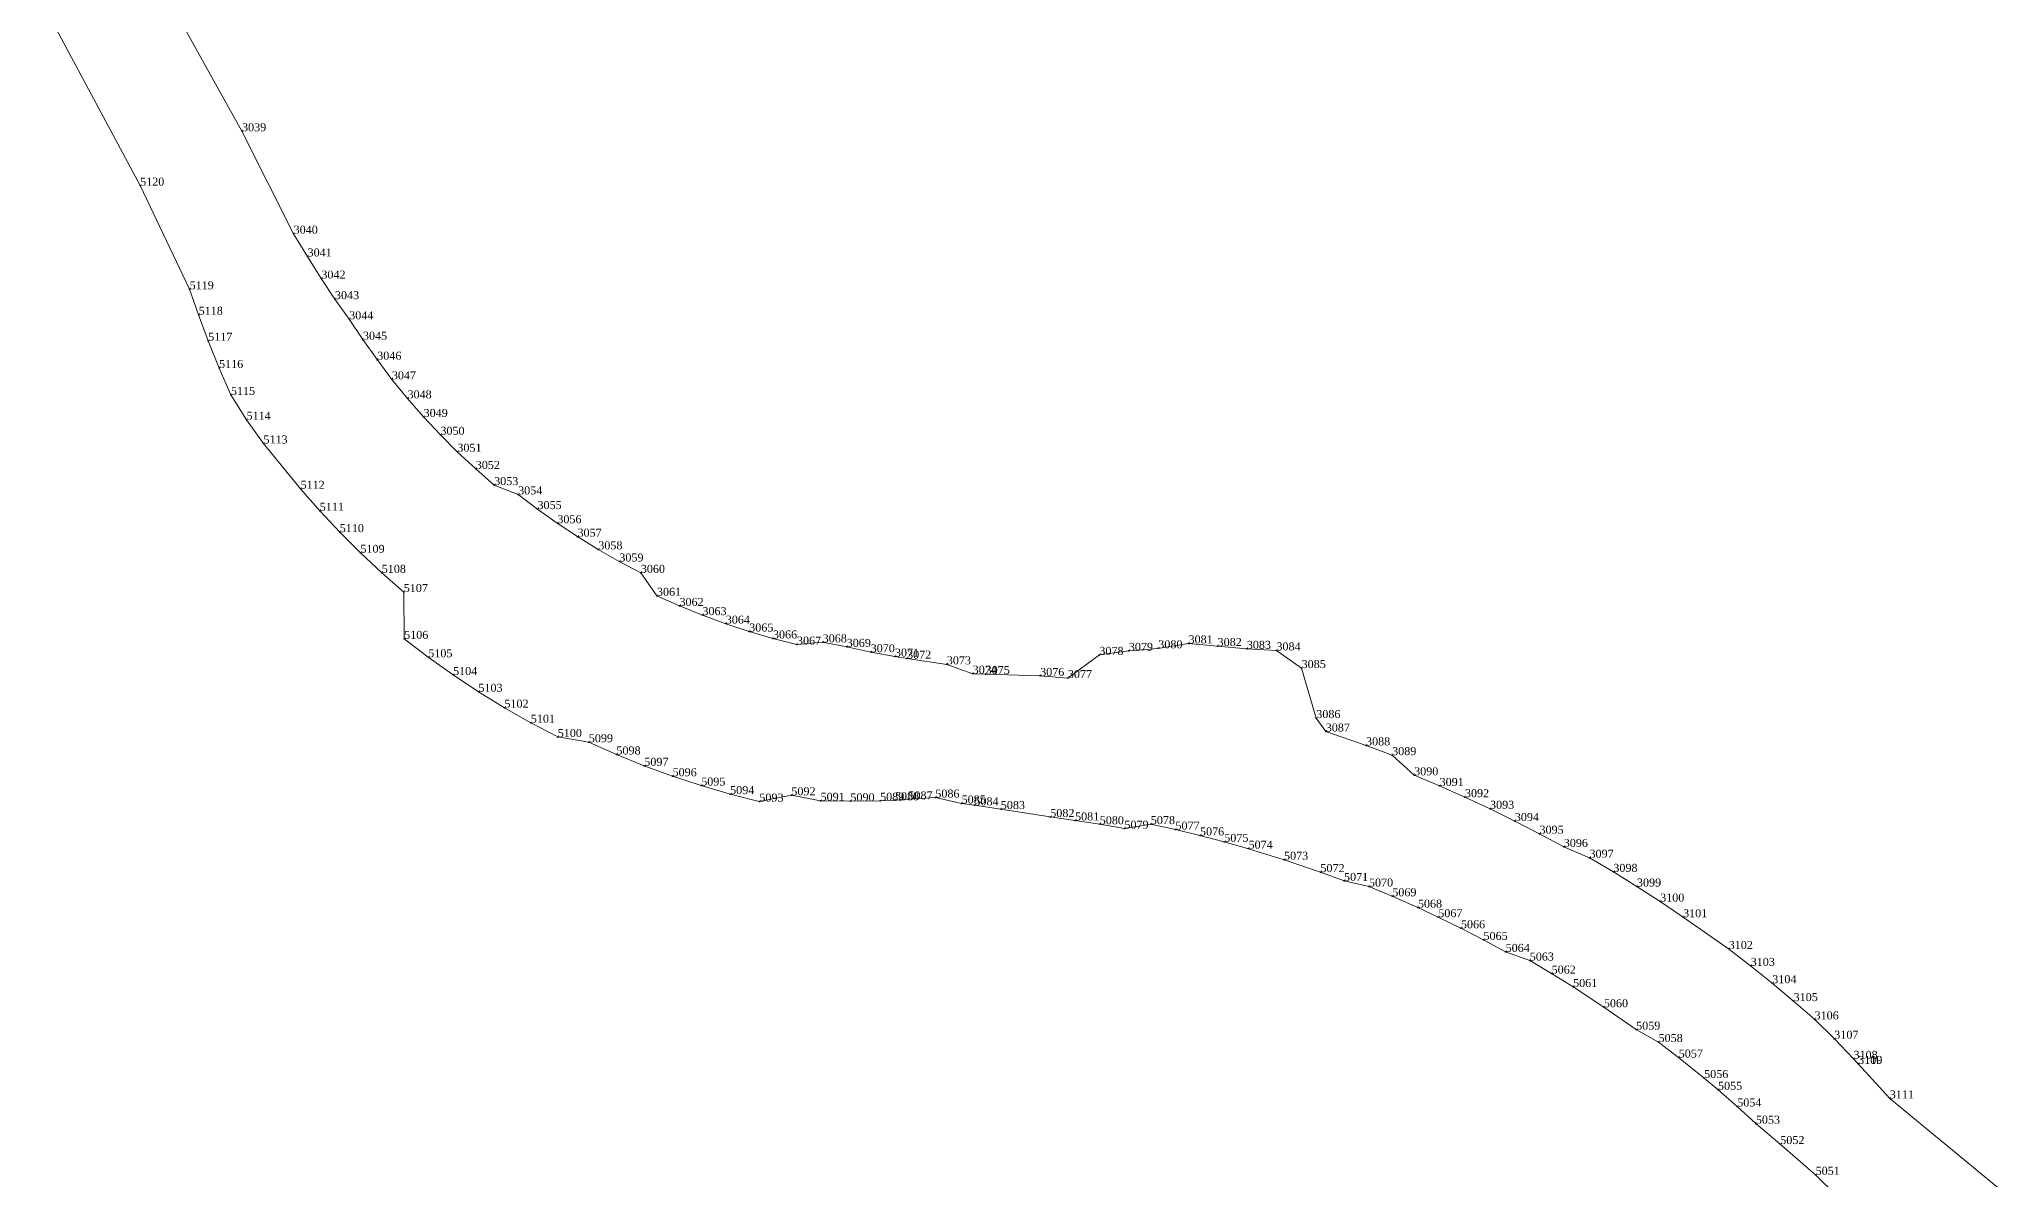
# Model space of a CAD drawing. Header units: metres. Extents: x 543554 to 549226, y 1840763 to 1844579.
# Drawn here: x 547053 to 547200.3, y 1842010.5 to 1842096 of the extents above; entities that cross this region are included whole.
import ezdxf

# ---------------------------------------------------------------- set-up
doc = ezdxf.new("R2010")
doc.units = ezdxf.units.M
doc.header["$MEASUREMENT"] = 0
for name, color, linetype, lineweight in [('Level 12', 7, 'Continuous', 0), ('Level 30', 7, 'Continuous', 0), ('Level 7', 7, 'Continuous', 0)]:
    doc.layers.add(name, color=color, linetype=linetype, lineweight=lineweight)
doc.styles.add('Style-Vntime', font='Vntime.shx')

# ---------------------------------------------------------------- blocks, each defined once
blk = doc.blocks.new('DDCT')
at = {"layer": 'Level 7', "color": 3, "linetype": 'Continuous', "lineweight": 30}
blk.add_point((0, 0), dxfattribs=at)
blk = doc.blocks.new('SHMIA_3038')
at = {"layer": 'Level 12', "color": 2, "linetype": 'Continuous', "lineweight": 0, "style": 'Style-Vntime'}
blk.add_text('3039', height=0.6, dxfattribs=at).set_placement((0, 0))
blk = doc.blocks.new('SHMIA_3039')
at = {"layer": 'Level 12', "color": 2, "linetype": 'Continuous', "lineweight": 0, "style": 'Style-Vntime'}
blk.add_text('3040', height=0.6, dxfattribs=at).set_placement((0, 0))
blk = doc.blocks.new('SHMIA_3040')
at = {"layer": 'Level 12', "color": 2, "linetype": 'Continuous', "lineweight": 0, "style": 'Style-Vntime'}
blk.add_text('3041', height=0.6, dxfattribs=at).set_placement((0, 0))
blk = doc.blocks.new('SHMIA_3041')
at = {"layer": 'Level 12', "color": 2, "linetype": 'Continuous', "lineweight": 0, "style": 'Style-Vntime'}
blk.add_text('3042', height=0.6, dxfattribs=at).set_placement((0, 0))
blk = doc.blocks.new('SHMIA_3042')
at = {"layer": 'Level 12', "color": 2, "linetype": 'Continuous', "lineweight": 0, "style": 'Style-Vntime'}
blk.add_text('3043', height=0.6, dxfattribs=at).set_placement((0, 0))
blk = doc.blocks.new('SHMIA_3043')
at = {"layer": 'Level 12', "color": 2, "linetype": 'Continuous', "lineweight": 0, "style": 'Style-Vntime'}
blk.add_text('3044', height=0.6, dxfattribs=at).set_placement((0, 0))
blk = doc.blocks.new('SHMIA_3044')
at = {"layer": 'Level 12', "color": 2, "linetype": 'Continuous', "lineweight": 0, "style": 'Style-Vntime'}
blk.add_text('3045', height=0.6, dxfattribs=at).set_placement((0, 0))
blk = doc.blocks.new('SHMIA_3045')
at = {"layer": 'Level 12', "color": 2, "linetype": 'Continuous', "lineweight": 0, "style": 'Style-Vntime'}
blk.add_text('3046', height=0.6, dxfattribs=at).set_placement((0, 0))
blk = doc.blocks.new('SHMIA_3046')
at = {"layer": 'Level 12', "color": 2, "linetype": 'Continuous', "lineweight": 0, "style": 'Style-Vntime'}
blk.add_text('3047', height=0.6, dxfattribs=at).set_placement((0, 0))
blk = doc.blocks.new('SHMIA_3047')
at = {"layer": 'Level 12', "color": 2, "linetype": 'Continuous', "lineweight": 0, "style": 'Style-Vntime'}
blk.add_text('3048', height=0.6, dxfattribs=at).set_placement((0, 0))
blk = doc.blocks.new('SHMIA_3048')
at = {"layer": 'Level 12', "color": 2, "linetype": 'Continuous', "lineweight": 0, "style": 'Style-Vntime'}
blk.add_text('3049', height=0.6, dxfattribs=at).set_placement((0, 0))
blk = doc.blocks.new('SHMIA_3049')
at = {"layer": 'Level 12', "color": 2, "linetype": 'Continuous', "lineweight": 0, "style": 'Style-Vntime'}
blk.add_text('3050', height=0.6, dxfattribs=at).set_placement((0, 0))
blk = doc.blocks.new('SHMIA_3050')
at = {"layer": 'Level 12', "color": 2, "linetype": 'Continuous', "lineweight": 0, "style": 'Style-Vntime'}
blk.add_text('3051', height=0.6, dxfattribs=at).set_placement((0, 0))
blk = doc.blocks.new('SHMIA_3051')
at = {"layer": 'Level 12', "color": 2, "linetype": 'Continuous', "lineweight": 0, "style": 'Style-Vntime'}
blk.add_text('3052', height=0.6, dxfattribs=at).set_placement((0, 0))
blk = doc.blocks.new('SHMIA_3052')
at = {"layer": 'Level 12', "color": 2, "linetype": 'Continuous', "lineweight": 0, "style": 'Style-Vntime'}
blk.add_text('3053', height=0.6, dxfattribs=at).set_placement((0, 0))
blk = doc.blocks.new('SHMIA_3053')
at = {"layer": 'Level 12', "color": 2, "linetype": 'Continuous', "lineweight": 0, "style": 'Style-Vntime'}
blk.add_text('3054', height=0.6, dxfattribs=at).set_placement((0, 0))
blk = doc.blocks.new('SHMIA_3054')
at = {"layer": 'Level 12', "color": 2, "linetype": 'Continuous', "lineweight": 0, "style": 'Style-Vntime'}
blk.add_text('3055', height=0.6, dxfattribs=at).set_placement((0, 0))
blk = doc.blocks.new('SHMIA_3055')
at = {"layer": 'Level 12', "color": 2, "linetype": 'Continuous', "lineweight": 0, "style": 'Style-Vntime'}
blk.add_text('3056', height=0.6, dxfattribs=at).set_placement((0, 0))
blk = doc.blocks.new('SHMIA_3056')
at = {"layer": 'Level 12', "color": 2, "linetype": 'Continuous', "lineweight": 0, "style": 'Style-Vntime'}
blk.add_text('3057', height=0.6, dxfattribs=at).set_placement((0, 0))
blk = doc.blocks.new('SHMIA_3057')
at = {"layer": 'Level 12', "color": 2, "linetype": 'Continuous', "lineweight": 0, "style": 'Style-Vntime'}
blk.add_text('3058', height=0.6, dxfattribs=at).set_placement((0, 0))
blk = doc.blocks.new('SHMIA_3058')
at = {"layer": 'Level 12', "color": 2, "linetype": 'Continuous', "lineweight": 0, "style": 'Style-Vntime'}
blk.add_text('3059', height=0.6, dxfattribs=at).set_placement((0, 0))
blk = doc.blocks.new('SHMIA_3059')
at = {"layer": 'Level 12', "color": 2, "linetype": 'Continuous', "lineweight": 0, "style": 'Style-Vntime'}
blk.add_text('3060', height=0.6, dxfattribs=at).set_placement((0, 0))
blk = doc.blocks.new('SHMIA_3060')
at = {"layer": 'Level 12', "color": 2, "linetype": 'Continuous', "lineweight": 0, "style": 'Style-Vntime'}
blk.add_text('3061', height=0.6, dxfattribs=at).set_placement((0, 0))
blk = doc.blocks.new('SHMIA_3061')
at = {"layer": 'Level 12', "color": 2, "linetype": 'Continuous', "lineweight": 0, "style": 'Style-Vntime'}
blk.add_text('3062', height=0.6, dxfattribs=at).set_placement((0, 0))
blk = doc.blocks.new('SHMIA_3062')
at = {"layer": 'Level 12', "color": 2, "linetype": 'Continuous', "lineweight": 0, "style": 'Style-Vntime'}
blk.add_text('3063', height=0.6, dxfattribs=at).set_placement((0, 0))
blk = doc.blocks.new('SHMIA_3063')
at = {"layer": 'Level 12', "color": 2, "linetype": 'Continuous', "lineweight": 0, "style": 'Style-Vntime'}
blk.add_text('3064', height=0.6, dxfattribs=at).set_placement((0, 0))
blk = doc.blocks.new('SHMIA_3064')
at = {"layer": 'Level 12', "color": 2, "linetype": 'Continuous', "lineweight": 0, "style": 'Style-Vntime'}
blk.add_text('3065', height=0.6, dxfattribs=at).set_placement((0, 0))
blk = doc.blocks.new('SHMIA_3065')
at = {"layer": 'Level 12', "color": 2, "linetype": 'Continuous', "lineweight": 0, "style": 'Style-Vntime'}
blk.add_text('3066', height=0.6, dxfattribs=at).set_placement((0, 0))
blk = doc.blocks.new('SHMIA_3066')
at = {"layer": 'Level 12', "color": 2, "linetype": 'Continuous', "lineweight": 0, "style": 'Style-Vntime'}
blk.add_text('3067', height=0.6, dxfattribs=at).set_placement((0, 0))
blk = doc.blocks.new('SHMIA_3067')
at = {"layer": 'Level 12', "color": 2, "linetype": 'Continuous', "lineweight": 0, "style": 'Style-Vntime'}
blk.add_text('3068', height=0.6, dxfattribs=at).set_placement((0, 0))
blk = doc.blocks.new('SHMIA_3068')
at = {"layer": 'Level 12', "color": 2, "linetype": 'Continuous', "lineweight": 0, "style": 'Style-Vntime'}
blk.add_text('3069', height=0.6, dxfattribs=at).set_placement((0, 0))
blk = doc.blocks.new('SHMIA_3069')
at = {"layer": 'Level 12', "color": 2, "linetype": 'Continuous', "lineweight": 0, "style": 'Style-Vntime'}
blk.add_text('3070', height=0.6, dxfattribs=at).set_placement((0, 0))
blk = doc.blocks.new('SHMIA_3070')
at = {"layer": 'Level 12', "color": 2, "linetype": 'Continuous', "lineweight": 0, "style": 'Style-Vntime'}
blk.add_text('3071', height=0.6, dxfattribs=at).set_placement((0, 0))
blk = doc.blocks.new('SHMIA_3071')
at = {"layer": 'Level 12', "color": 2, "linetype": 'Continuous', "lineweight": 0, "style": 'Style-Vntime'}
blk.add_text('3072', height=0.6, dxfattribs=at).set_placement((0, 0))
blk = doc.blocks.new('SHMIA_3072')
at = {"layer": 'Level 12', "color": 2, "linetype": 'Continuous', "lineweight": 0, "style": 'Style-Vntime'}
blk.add_text('3073', height=0.6, dxfattribs=at).set_placement((0, 0))
blk = doc.blocks.new('SHMIA_3073')
at = {"layer": 'Level 12', "color": 2, "linetype": 'Continuous', "lineweight": 0, "style": 'Style-Vntime'}
blk.add_text('3074', height=0.6, dxfattribs=at).set_placement((0, 0))
blk = doc.blocks.new('SHMIA_3074')
at = {"layer": 'Level 12', "color": 2, "linetype": 'Continuous', "lineweight": 0, "style": 'Style-Vntime'}
blk.add_text('3075', height=0.6, dxfattribs=at).set_placement((0, 0))
blk = doc.blocks.new('SHMIA_3075')
at = {"layer": 'Level 12', "color": 2, "linetype": 'Continuous', "lineweight": 0, "style": 'Style-Vntime'}
blk.add_text('3076', height=0.6, dxfattribs=at).set_placement((0, 0))
blk = doc.blocks.new('SHMIA_3076')
at = {"layer": 'Level 12', "color": 2, "linetype": 'Continuous', "lineweight": 0, "style": 'Style-Vntime'}
blk.add_text('3077', height=0.6, dxfattribs=at).set_placement((0, 0))
blk = doc.blocks.new('SHMIA_3077')
at = {"layer": 'Level 12', "color": 2, "linetype": 'Continuous', "lineweight": 0, "style": 'Style-Vntime'}
blk.add_text('3078', height=0.6, dxfattribs=at).set_placement((0, 0))
blk = doc.blocks.new('SHMIA_3078')
at = {"layer": 'Level 12', "color": 2, "linetype": 'Continuous', "lineweight": 0, "style": 'Style-Vntime'}
blk.add_text('3079', height=0.6, dxfattribs=at).set_placement((0, 0))
blk = doc.blocks.new('SHMIA_3079')
at = {"layer": 'Level 12', "color": 2, "linetype": 'Continuous', "lineweight": 0, "style": 'Style-Vntime'}
blk.add_text('3080', height=0.6, dxfattribs=at).set_placement((0, 0))
blk = doc.blocks.new('SHMIA_3080')
at = {"layer": 'Level 12', "color": 2, "linetype": 'Continuous', "lineweight": 0, "style": 'Style-Vntime'}
blk.add_text('3081', height=0.6, dxfattribs=at).set_placement((0, 0))
blk = doc.blocks.new('SHMIA_3081')
at = {"layer": 'Level 12', "color": 2, "linetype": 'Continuous', "lineweight": 0, "style": 'Style-Vntime'}
blk.add_text('3082', height=0.6, dxfattribs=at).set_placement((0, 0))
blk = doc.blocks.new('SHMIA_3082')
at = {"layer": 'Level 12', "color": 2, "linetype": 'Continuous', "lineweight": 0, "style": 'Style-Vntime'}
blk.add_text('3083', height=0.6, dxfattribs=at).set_placement((0, 0))
blk = doc.blocks.new('SHMIA_3083')
at = {"layer": 'Level 12', "color": 2, "linetype": 'Continuous', "lineweight": 0, "style": 'Style-Vntime'}
blk.add_text('3084', height=0.6, dxfattribs=at).set_placement((0, 0))
blk = doc.blocks.new('SHMIA_3084')
at = {"layer": 'Level 12', "color": 2, "linetype": 'Continuous', "lineweight": 0, "style": 'Style-Vntime'}
blk.add_text('3085', height=0.6, dxfattribs=at).set_placement((0, 0))
blk = doc.blocks.new('SHMIA_3085')
at = {"layer": 'Level 12', "color": 2, "linetype": 'Continuous', "lineweight": 0, "style": 'Style-Vntime'}
blk.add_text('3086', height=0.6, dxfattribs=at).set_placement((0, 0))
blk = doc.blocks.new('SHMIA_3086')
at = {"layer": 'Level 12', "color": 2, "linetype": 'Continuous', "lineweight": 0, "style": 'Style-Vntime'}
blk.add_text('3087', height=0.6, dxfattribs=at).set_placement((0, 0))
blk = doc.blocks.new('SHMIA_3087')
at = {"layer": 'Level 12', "color": 2, "linetype": 'Continuous', "lineweight": 0, "style": 'Style-Vntime'}
blk.add_text('3088', height=0.6, dxfattribs=at).set_placement((0, 0))
blk = doc.blocks.new('SHMIA_3088')
at = {"layer": 'Level 12', "color": 2, "linetype": 'Continuous', "lineweight": 0, "style": 'Style-Vntime'}
blk.add_text('3089', height=0.6, dxfattribs=at).set_placement((0, 0))
blk = doc.blocks.new('SHMIA_3089')
at = {"layer": 'Level 12', "color": 2, "linetype": 'Continuous', "lineweight": 0, "style": 'Style-Vntime'}
blk.add_text('3090', height=0.6, dxfattribs=at).set_placement((0, 0))
blk = doc.blocks.new('SHMIA_3090')
at = {"layer": 'Level 12', "color": 2, "linetype": 'Continuous', "lineweight": 0, "style": 'Style-Vntime'}
blk.add_text('3091', height=0.6, dxfattribs=at).set_placement((0, 0))
blk = doc.blocks.new('SHMIA_3091')
at = {"layer": 'Level 12', "color": 2, "linetype": 'Continuous', "lineweight": 0, "style": 'Style-Vntime'}
blk.add_text('3092', height=0.6, dxfattribs=at).set_placement((0, 0))
blk = doc.blocks.new('SHMIA_3092')
at = {"layer": 'Level 12', "color": 2, "linetype": 'Continuous', "lineweight": 0, "style": 'Style-Vntime'}
blk.add_text('3093', height=0.6, dxfattribs=at).set_placement((0, 0))
blk = doc.blocks.new('SHMIA_3093')
at = {"layer": 'Level 12', "color": 2, "linetype": 'Continuous', "lineweight": 0, "style": 'Style-Vntime'}
blk.add_text('3094', height=0.6, dxfattribs=at).set_placement((0, 0))
blk = doc.blocks.new('SHMIA_3094')
at = {"layer": 'Level 12', "color": 2, "linetype": 'Continuous', "lineweight": 0, "style": 'Style-Vntime'}
blk.add_text('3095', height=0.6, dxfattribs=at).set_placement((0, 0))
blk = doc.blocks.new('SHMIA_3095')
at = {"layer": 'Level 12', "color": 2, "linetype": 'Continuous', "lineweight": 0, "style": 'Style-Vntime'}
blk.add_text('3096', height=0.6, dxfattribs=at).set_placement((0, 0))
blk = doc.blocks.new('SHMIA_3096')
at = {"layer": 'Level 12', "color": 2, "linetype": 'Continuous', "lineweight": 0, "style": 'Style-Vntime'}
blk.add_text('3097', height=0.6, dxfattribs=at).set_placement((0, 0))
blk = doc.blocks.new('SHMIA_3097')
at = {"layer": 'Level 12', "color": 2, "linetype": 'Continuous', "lineweight": 0, "style": 'Style-Vntime'}
blk.add_text('3098', height=0.6, dxfattribs=at).set_placement((0, 0))
blk = doc.blocks.new('SHMIA_3098')
at = {"layer": 'Level 12', "color": 2, "linetype": 'Continuous', "lineweight": 0, "style": 'Style-Vntime'}
blk.add_text('3099', height=0.6, dxfattribs=at).set_placement((0, 0))
blk = doc.blocks.new('SHMIA_3099')
at = {"layer": 'Level 12', "color": 2, "linetype": 'Continuous', "lineweight": 0, "style": 'Style-Vntime'}
blk.add_text('3100', height=0.6, dxfattribs=at).set_placement((0, 0))
blk = doc.blocks.new('SHMIA_3100')
at = {"layer": 'Level 12', "color": 2, "linetype": 'Continuous', "lineweight": 0, "style": 'Style-Vntime'}
blk.add_text('3101', height=0.6, dxfattribs=at).set_placement((0, 0))
blk = doc.blocks.new('SHMIA_3101')
at = {"layer": 'Level 12', "color": 2, "linetype": 'Continuous', "lineweight": 0, "style": 'Style-Vntime'}
blk.add_text('3102', height=0.6, dxfattribs=at).set_placement((0, 0))
blk = doc.blocks.new('SHMIA_3102')
at = {"layer": 'Level 12', "color": 2, "linetype": 'Continuous', "lineweight": 0, "style": 'Style-Vntime'}
blk.add_text('3103', height=0.6, dxfattribs=at).set_placement((0, 0))
blk = doc.blocks.new('SHMIA_3103')
at = {"layer": 'Level 12', "color": 2, "linetype": 'Continuous', "lineweight": 0, "style": 'Style-Vntime'}
blk.add_text('3104', height=0.6, dxfattribs=at).set_placement((0, 0))
blk = doc.blocks.new('SHMIA_3104')
at = {"layer": 'Level 12', "color": 2, "linetype": 'Continuous', "lineweight": 0, "style": 'Style-Vntime'}
blk.add_text('3105', height=0.6, dxfattribs=at).set_placement((0, 0))
blk = doc.blocks.new('SHMIA_3105')
at = {"layer": 'Level 12', "color": 2, "linetype": 'Continuous', "lineweight": 0, "style": 'Style-Vntime'}
blk.add_text('3106', height=0.6, dxfattribs=at).set_placement((0, 0))
blk = doc.blocks.new('SHMIA_3106')
at = {"layer": 'Level 12', "color": 2, "linetype": 'Continuous', "lineweight": 0, "style": 'Style-Vntime'}
blk.add_text('3107', height=0.6, dxfattribs=at).set_placement((0, 0))
blk = doc.blocks.new('SHMIA_3107')
at = {"layer": 'Level 12', "color": 2, "linetype": 'Continuous', "lineweight": 0, "style": 'Style-Vntime'}
blk.add_text('3108', height=0.6, dxfattribs=at).set_placement((0, 0))
blk = doc.blocks.new('SHMIA_3108')
at = {"layer": 'Level 12', "color": 2, "linetype": 'Continuous', "lineweight": 0, "style": 'Style-Vntime'}
blk.add_text('3109', height=0.6, dxfattribs=at).set_placement((0, 0))
blk = doc.blocks.new('SHMIA_3109')
at = {"layer": 'Level 12', "color": 2, "linetype": 'Continuous', "lineweight": 0, "style": 'Style-Vntime'}
blk.add_text('3110', height=0.6, dxfattribs=at).set_placement((0, 0))
blk = doc.blocks.new('SHMIA_3110')
at = {"layer": 'Level 12', "color": 2, "linetype": 'Continuous', "lineweight": 0, "style": 'Style-Vntime'}
blk.add_text('3111', height=0.6, dxfattribs=at).set_placement((0, 0))
blk = doc.blocks.new('SHMIA_5050')
at = {"layer": 'Level 12', "color": 2, "linetype": 'Continuous', "lineweight": 0, "style": 'Style-Vntime'}
blk.add_text('5051', height=0.6, dxfattribs=at).set_placement((0, 0))
blk = doc.blocks.new('SHMIA_5051')
at = {"layer": 'Level 12', "color": 2, "linetype": 'Continuous', "lineweight": 0, "style": 'Style-Vntime'}
blk.add_text('5052', height=0.6, dxfattribs=at).set_placement((0, 0))
blk = doc.blocks.new('SHMIA_5052')
at = {"layer": 'Level 12', "color": 2, "linetype": 'Continuous', "lineweight": 0, "style": 'Style-Vntime'}
blk.add_text('5053', height=0.6, dxfattribs=at).set_placement((0, 0))
blk = doc.blocks.new('SHMIA_5053')
at = {"layer": 'Level 12', "color": 2, "linetype": 'Continuous', "lineweight": 0, "style": 'Style-Vntime'}
blk.add_text('5054', height=0.6, dxfattribs=at).set_placement((0, 0))
blk = doc.blocks.new('SHMIA_5054')
at = {"layer": 'Level 12', "color": 2, "linetype": 'Continuous', "lineweight": 0, "style": 'Style-Vntime'}
blk.add_text('5055', height=0.6, dxfattribs=at).set_placement((0, 0))
blk = doc.blocks.new('SHMIA_5055')
at = {"layer": 'Level 12', "color": 2, "linetype": 'Continuous', "lineweight": 0, "style": 'Style-Vntime'}
blk.add_text('5056', height=0.6, dxfattribs=at).set_placement((0, 0))
blk = doc.blocks.new('SHMIA_5056')
at = {"layer": 'Level 12', "color": 2, "linetype": 'Continuous', "lineweight": 0, "style": 'Style-Vntime'}
blk.add_text('5057', height=0.6, dxfattribs=at).set_placement((0, 0))
blk = doc.blocks.new('SHMIA_5057')
at = {"layer": 'Level 12', "color": 2, "linetype": 'Continuous', "lineweight": 0, "style": 'Style-Vntime'}
blk.add_text('5058', height=0.6, dxfattribs=at).set_placement((0, 0))
blk = doc.blocks.new('SHMIA_5058')
at = {"layer": 'Level 12', "color": 2, "linetype": 'Continuous', "lineweight": 0, "style": 'Style-Vntime'}
blk.add_text('5059', height=0.6, dxfattribs=at).set_placement((0, 0))
blk = doc.blocks.new('SHMIA_5059')
at = {"layer": 'Level 12', "color": 2, "linetype": 'Continuous', "lineweight": 0, "style": 'Style-Vntime'}
blk.add_text('5060', height=0.6, dxfattribs=at).set_placement((0, 0))
blk = doc.blocks.new('SHMIA_5060')
at = {"layer": 'Level 12', "color": 2, "linetype": 'Continuous', "lineweight": 0, "style": 'Style-Vntime'}
blk.add_text('5061', height=0.6, dxfattribs=at).set_placement((0, 0))
blk = doc.blocks.new('SHMIA_5061')
at = {"layer": 'Level 12', "color": 2, "linetype": 'Continuous', "lineweight": 0, "style": 'Style-Vntime'}
blk.add_text('5062', height=0.6, dxfattribs=at).set_placement((0, 0))
blk = doc.blocks.new('SHMIA_5062')
at = {"layer": 'Level 12', "color": 2, "linetype": 'Continuous', "lineweight": 0, "style": 'Style-Vntime'}
blk.add_text('5063', height=0.6, dxfattribs=at).set_placement((0, 0))
blk = doc.blocks.new('SHMIA_5063')
at = {"layer": 'Level 12', "color": 2, "linetype": 'Continuous', "lineweight": 0, "style": 'Style-Vntime'}
blk.add_text('5064', height=0.6, dxfattribs=at).set_placement((0, 0))
blk = doc.blocks.new('SHMIA_5064')
at = {"layer": 'Level 12', "color": 2, "linetype": 'Continuous', "lineweight": 0, "style": 'Style-Vntime'}
blk.add_text('5065', height=0.6, dxfattribs=at).set_placement((0, 0))
blk = doc.blocks.new('SHMIA_5065')
at = {"layer": 'Level 12', "color": 2, "linetype": 'Continuous', "lineweight": 0, "style": 'Style-Vntime'}
blk.add_text('5066', height=0.6, dxfattribs=at).set_placement((0, 0))
blk = doc.blocks.new('SHMIA_5066')
at = {"layer": 'Level 12', "color": 2, "linetype": 'Continuous', "lineweight": 0, "style": 'Style-Vntime'}
blk.add_text('5067', height=0.6, dxfattribs=at).set_placement((0, 0))
blk = doc.blocks.new('SHMIA_5067')
at = {"layer": 'Level 12', "color": 2, "linetype": 'Continuous', "lineweight": 0, "style": 'Style-Vntime'}
blk.add_text('5068', height=0.6, dxfattribs=at).set_placement((0, 0))
blk = doc.blocks.new('SHMIA_5068')
at = {"layer": 'Level 12', "color": 2, "linetype": 'Continuous', "lineweight": 0, "style": 'Style-Vntime'}
blk.add_text('5069', height=0.6, dxfattribs=at).set_placement((0, 0))
blk = doc.blocks.new('SHMIA_5069')
at = {"layer": 'Level 12', "color": 2, "linetype": 'Continuous', "lineweight": 0, "style": 'Style-Vntime'}
blk.add_text('5070', height=0.6, dxfattribs=at).set_placement((0, 0))
blk = doc.blocks.new('SHMIA_5070')
at = {"layer": 'Level 12', "color": 2, "linetype": 'Continuous', "lineweight": 0, "style": 'Style-Vntime'}
blk.add_text('5071', height=0.6, dxfattribs=at).set_placement((0, 0))
blk = doc.blocks.new('SHMIA_5071')
at = {"layer": 'Level 12', "color": 2, "linetype": 'Continuous', "lineweight": 0, "style": 'Style-Vntime'}
blk.add_text('5072', height=0.6, dxfattribs=at).set_placement((0, 0))
blk = doc.blocks.new('SHMIA_5072')
at = {"layer": 'Level 12', "color": 2, "linetype": 'Continuous', "lineweight": 0, "style": 'Style-Vntime'}
blk.add_text('5073', height=0.6, dxfattribs=at).set_placement((0, 0))
blk = doc.blocks.new('SHMIA_5073')
at = {"layer": 'Level 12', "color": 2, "linetype": 'Continuous', "lineweight": 0, "style": 'Style-Vntime'}
blk.add_text('5074', height=0.6, dxfattribs=at).set_placement((0, 0))
blk = doc.blocks.new('SHMIA_5074')
at = {"layer": 'Level 12', "color": 2, "linetype": 'Continuous', "lineweight": 0, "style": 'Style-Vntime'}
blk.add_text('5075', height=0.6, dxfattribs=at).set_placement((0, 0))
blk = doc.blocks.new('SHMIA_5075')
at = {"layer": 'Level 12', "color": 2, "linetype": 'Continuous', "lineweight": 0, "style": 'Style-Vntime'}
blk.add_text('5076', height=0.6, dxfattribs=at).set_placement((0, 0))
blk = doc.blocks.new('SHMIA_5076')
at = {"layer": 'Level 12', "color": 2, "linetype": 'Continuous', "lineweight": 0, "style": 'Style-Vntime'}
blk.add_text('5077', height=0.6, dxfattribs=at).set_placement((0, 0))
blk = doc.blocks.new('SHMIA_5077')
at = {"layer": 'Level 12', "color": 2, "linetype": 'Continuous', "lineweight": 0, "style": 'Style-Vntime'}
blk.add_text('5078', height=0.6, dxfattribs=at).set_placement((0, 0))
blk = doc.blocks.new('SHMIA_5078')
at = {"layer": 'Level 12', "color": 2, "linetype": 'Continuous', "lineweight": 0, "style": 'Style-Vntime'}
blk.add_text('5079', height=0.6, dxfattribs=at).set_placement((0, 0))
blk = doc.blocks.new('SHMIA_5079')
at = {"layer": 'Level 12', "color": 2, "linetype": 'Continuous', "lineweight": 0, "style": 'Style-Vntime'}
blk.add_text('5080', height=0.6, dxfattribs=at).set_placement((0, 0))
blk = doc.blocks.new('SHMIA_5080')
at = {"layer": 'Level 12', "color": 2, "linetype": 'Continuous', "lineweight": 0, "style": 'Style-Vntime'}
blk.add_text('5081', height=0.6, dxfattribs=at).set_placement((0, 0))
blk = doc.blocks.new('SHMIA_5081')
at = {"layer": 'Level 12', "color": 2, "linetype": 'Continuous', "lineweight": 0, "style": 'Style-Vntime'}
blk.add_text('5082', height=0.6, dxfattribs=at).set_placement((0, 0))
blk = doc.blocks.new('SHMIA_5082')
at = {"layer": 'Level 12', "color": 2, "linetype": 'Continuous', "lineweight": 0, "style": 'Style-Vntime'}
blk.add_text('5083', height=0.6, dxfattribs=at).set_placement((0, 0))
blk = doc.blocks.new('SHMIA_5083')
at = {"layer": 'Level 12', "color": 2, "linetype": 'Continuous', "lineweight": 0, "style": 'Style-Vntime'}
blk.add_text('5084', height=0.6, dxfattribs=at).set_placement((0, 0))
blk = doc.blocks.new('SHMIA_5084')
at = {"layer": 'Level 12', "color": 2, "linetype": 'Continuous', "lineweight": 0, "style": 'Style-Vntime'}
blk.add_text('5085', height=0.6, dxfattribs=at).set_placement((0, 0))
blk = doc.blocks.new('SHMIA_5085')
at = {"layer": 'Level 12', "color": 2, "linetype": 'Continuous', "lineweight": 0, "style": 'Style-Vntime'}
blk.add_text('5086', height=0.6, dxfattribs=at).set_placement((0, 0))
blk = doc.blocks.new('SHMIA_5086')
at = {"layer": 'Level 12', "color": 2, "linetype": 'Continuous', "lineweight": 0, "style": 'Style-Vntime'}
blk.add_text('5087', height=0.6, dxfattribs=at).set_placement((0, 0))
blk = doc.blocks.new('SHMIA_5087')
at = {"layer": 'Level 12', "color": 2, "linetype": 'Continuous', "lineweight": 0, "style": 'Style-Vntime'}
blk.add_text('5088', height=0.6, dxfattribs=at).set_placement((0, 0))
blk = doc.blocks.new('SHMIA_5088')
at = {"layer": 'Level 12', "color": 2, "linetype": 'Continuous', "lineweight": 0, "style": 'Style-Vntime'}
blk.add_text('5089', height=0.6, dxfattribs=at).set_placement((0, 0))
blk = doc.blocks.new('SHMIA_5089')
at = {"layer": 'Level 12', "color": 2, "linetype": 'Continuous', "lineweight": 0, "style": 'Style-Vntime'}
blk.add_text('5090', height=0.6, dxfattribs=at).set_placement((0, 0))
blk = doc.blocks.new('SHMIA_5090')
at = {"layer": 'Level 12', "color": 2, "linetype": 'Continuous', "lineweight": 0, "style": 'Style-Vntime'}
blk.add_text('5091', height=0.6, dxfattribs=at).set_placement((0, 0))
blk = doc.blocks.new('SHMIA_5091')
at = {"layer": 'Level 12', "color": 2, "linetype": 'Continuous', "lineweight": 0, "style": 'Style-Vntime'}
blk.add_text('5092', height=0.6, dxfattribs=at).set_placement((0, 0))
blk = doc.blocks.new('SHMIA_5092')
at = {"layer": 'Level 12', "color": 2, "linetype": 'Continuous', "lineweight": 0, "style": 'Style-Vntime'}
blk.add_text('5093', height=0.6, dxfattribs=at).set_placement((0, 0))
blk = doc.blocks.new('SHMIA_5093')
at = {"layer": 'Level 12', "color": 2, "linetype": 'Continuous', "lineweight": 0, "style": 'Style-Vntime'}
blk.add_text('5094', height=0.6, dxfattribs=at).set_placement((0, 0))
blk = doc.blocks.new('SHMIA_5094')
at = {"layer": 'Level 12', "color": 2, "linetype": 'Continuous', "lineweight": 0, "style": 'Style-Vntime'}
blk.add_text('5095', height=0.6, dxfattribs=at).set_placement((0, 0))
blk = doc.blocks.new('SHMIA_5095')
at = {"layer": 'Level 12', "color": 2, "linetype": 'Continuous', "lineweight": 0, "style": 'Style-Vntime'}
blk.add_text('5096', height=0.6, dxfattribs=at).set_placement((0, 0))
blk = doc.blocks.new('SHMIA_5096')
at = {"layer": 'Level 12', "color": 2, "linetype": 'Continuous', "lineweight": 0, "style": 'Style-Vntime'}
blk.add_text('5097', height=0.6, dxfattribs=at).set_placement((0, 0))
blk = doc.blocks.new('SHMIA_5097')
at = {"layer": 'Level 12', "color": 2, "linetype": 'Continuous', "lineweight": 0, "style": 'Style-Vntime'}
blk.add_text('5098', height=0.6, dxfattribs=at).set_placement((0, 0))
blk = doc.blocks.new('SHMIA_5098')
at = {"layer": 'Level 12', "color": 2, "linetype": 'Continuous', "lineweight": 0, "style": 'Style-Vntime'}
blk.add_text('5099', height=0.6, dxfattribs=at).set_placement((0, 0))
blk = doc.blocks.new('SHMIA_5099')
at = {"layer": 'Level 12', "color": 2, "linetype": 'Continuous', "lineweight": 0, "style": 'Style-Vntime'}
blk.add_text('5100', height=0.6, dxfattribs=at).set_placement((0, 0))
blk = doc.blocks.new('SHMIA_5100')
at = {"layer": 'Level 12', "color": 2, "linetype": 'Continuous', "lineweight": 0, "style": 'Style-Vntime'}
blk.add_text('5101', height=0.6, dxfattribs=at).set_placement((0, 0))
blk = doc.blocks.new('SHMIA_5101')
at = {"layer": 'Level 12', "color": 2, "linetype": 'Continuous', "lineweight": 0, "style": 'Style-Vntime'}
blk.add_text('5102', height=0.6, dxfattribs=at).set_placement((0, 0))
blk = doc.blocks.new('SHMIA_5102')
at = {"layer": 'Level 12', "color": 2, "linetype": 'Continuous', "lineweight": 0, "style": 'Style-Vntime'}
blk.add_text('5103', height=0.6, dxfattribs=at).set_placement((0, 0))
blk = doc.blocks.new('SHMIA_5103')
at = {"layer": 'Level 12', "color": 2, "linetype": 'Continuous', "lineweight": 0, "style": 'Style-Vntime'}
blk.add_text('5104', height=0.6, dxfattribs=at).set_placement((0, 0))
blk = doc.blocks.new('SHMIA_5104')
at = {"layer": 'Level 12', "color": 2, "linetype": 'Continuous', "lineweight": 0, "style": 'Style-Vntime'}
blk.add_text('5105', height=0.6, dxfattribs=at).set_placement((0, 0))
blk = doc.blocks.new('SHMIA_5105')
at = {"layer": 'Level 12', "color": 2, "linetype": 'Continuous', "lineweight": 0, "style": 'Style-Vntime'}
blk.add_text('5106', height=0.6, dxfattribs=at).set_placement((0, 0))
blk = doc.blocks.new('SHMIA_5106')
at = {"layer": 'Level 12', "color": 2, "linetype": 'Continuous', "lineweight": 0, "style": 'Style-Vntime'}
blk.add_text('5107', height=0.6, dxfattribs=at).set_placement((0, 0))
blk = doc.blocks.new('SHMIA_5107')
at = {"layer": 'Level 12', "color": 2, "linetype": 'Continuous', "lineweight": 0, "style": 'Style-Vntime'}
blk.add_text('5108', height=0.6, dxfattribs=at).set_placement((0, 0))
blk = doc.blocks.new('SHMIA_5108')
at = {"layer": 'Level 12', "color": 2, "linetype": 'Continuous', "lineweight": 0, "style": 'Style-Vntime'}
blk.add_text('5109', height=0.6, dxfattribs=at).set_placement((0, 0))
blk = doc.blocks.new('SHMIA_5109')
at = {"layer": 'Level 12', "color": 2, "linetype": 'Continuous', "lineweight": 0, "style": 'Style-Vntime'}
blk.add_text('5110', height=0.6, dxfattribs=at).set_placement((0, 0))
blk = doc.blocks.new('SHMIA_5110')
at = {"layer": 'Level 12', "color": 2, "linetype": 'Continuous', "lineweight": 0, "style": 'Style-Vntime'}
blk.add_text('5111', height=0.6, dxfattribs=at).set_placement((0, 0))
blk = doc.blocks.new('SHMIA_5111')
at = {"layer": 'Level 12', "color": 2, "linetype": 'Continuous', "lineweight": 0, "style": 'Style-Vntime'}
blk.add_text('5112', height=0.6, dxfattribs=at).set_placement((0, 0))
blk = doc.blocks.new('SHMIA_5112')
at = {"layer": 'Level 12', "color": 2, "linetype": 'Continuous', "lineweight": 0, "style": 'Style-Vntime'}
blk.add_text('5113', height=0.6, dxfattribs=at).set_placement((0, 0))
blk = doc.blocks.new('SHMIA_5113')
at = {"layer": 'Level 12', "color": 2, "linetype": 'Continuous', "lineweight": 0, "style": 'Style-Vntime'}
blk.add_text('5114', height=0.6, dxfattribs=at).set_placement((0, 0))
blk = doc.blocks.new('SHMIA_5114')
at = {"layer": 'Level 12', "color": 2, "linetype": 'Continuous', "lineweight": 0, "style": 'Style-Vntime'}
blk.add_text('5115', height=0.6, dxfattribs=at).set_placement((0, 0))
blk = doc.blocks.new('SHMIA_5115')
at = {"layer": 'Level 12', "color": 2, "linetype": 'Continuous', "lineweight": 0, "style": 'Style-Vntime'}
blk.add_text('5116', height=0.6, dxfattribs=at).set_placement((0, 0))
blk = doc.blocks.new('SHMIA_5116')
at = {"layer": 'Level 12', "color": 2, "linetype": 'Continuous', "lineweight": 0, "style": 'Style-Vntime'}
blk.add_text('5117', height=0.6, dxfattribs=at).set_placement((0, 0))
blk = doc.blocks.new('SHMIA_5117')
at = {"layer": 'Level 12', "color": 2, "linetype": 'Continuous', "lineweight": 0, "style": 'Style-Vntime'}
blk.add_text('5118', height=0.6, dxfattribs=at).set_placement((0, 0))
blk = doc.blocks.new('SHMIA_5118')
at = {"layer": 'Level 12', "color": 2, "linetype": 'Continuous', "lineweight": 0, "style": 'Style-Vntime'}
blk.add_text('5119', height=0.6, dxfattribs=at).set_placement((0, 0))
blk = doc.blocks.new('SHMIA_5119')
at = {"layer": 'Level 12', "color": 2, "linetype": 'Continuous', "lineweight": 0, "style": 'Style-Vntime'}
blk.add_text('5120', height=0.6, dxfattribs=at).set_placement((0, 0))

msp = doc.modelspace()

# ---------------------------------------------------------------- linework, layer by layer
at = {"layer": 'Level 30', "color": 2, "linetype": 'Continuous', "lineweight": 0, "flags": 128}
for points in [[(547054.9062, 1842113.0243), (547068.2173, 1842089.093), (547072.0904, 1842081.4088), (547073.139, 1842079.7015), (547074.1666, 1842078.0408), (547075.1873, 1842076.4953), (547076.2567, 1842074.9881), (547077.2905, 1842073.4635), (547078.3588, 1842071.9634), (547079.4606, 1842070.4872), (547080.6268, 1842069.0611), (547081.84, 1842067.6747), (547083.0986, 1842066.3294), (547084.367, 1842065.0602), (547085.7469, 1842063.7685), (547087.1336, 1842062.5556), (547088.9326, 1842061.8613), (547090.3811, 1842060.7557), (547091.8656, 1842059.6989), (547093.3845, 1842058.6922), (547094.9361, 1842057.7367), (547096.5187, 1842056.8335), (547098.1305, 1842055.9834), (547099.3373, 1842054.2577), (547101.0334, 1842053.503), (547102.7537, 1842052.8053), (547104.4963, 1842052.1653), (547106.2593, 1842051.5838), (547108.0406, 1842051.0613), (547109.8384, 1842050.5985), (547111.7681, 1842050.7693), (547113.5735, 1842050.4308), (547115.373, 1842050.0339), (547117.1888, 1842049.6966), (547118.1021, 1842049.5506), (547121.0759, 1842049.1156), (547123.0235, 1842048.4175), (547123.9924, 1842048.3902), (547128.081, 1842048.2476), (547130.1605, 1842048.0879), (547132.5235, 1842049.8275), (547134.7292, 1842050.1286), (547136.9407, 1842050.3173), (547139.2142, 1842050.6865), (547141.3907, 1842050.4867), (547143.5773, 1842050.2784), (547145.8028, 1842050.1626), (547147.6924, 1842048.8377), (547148.7872, 1842045.0944), (547149.503, 1842044.0752), (547152.523, 1842043.0385), (547154.4832, 1842042.3097), (547156.1273, 1842040.8007), (547158.042, 1842040.0003), (547159.9404, 1842039.1617), (547161.8216, 1842038.2854), (547163.6848, 1842037.3716), (547165.5295, 1842036.4207), (547167.3547, 1842035.4331), (547169.2832, 1842034.6216), (547171.0717, 1842033.5593), (547172.8386, 1842032.4614), (547174.5833, 1842031.3285), (547176.3049, 1842030.1608), (547179.7171, 1842027.7776), (547181.3667, 1842026.508), (547182.9905, 1842025.2057), (547184.588, 1842023.8711), (547186.1585, 1842022.5049), (547187.6442, 1842021.0457), (547189.0783, 1842019.5365), (547189.4318, 1842019.1551), (547189.4318, 1842019.155), (547191.8028, 1842016.5727), (547200.3469, 1842009.5138)], [(547053.0155, 1842099.1717), (547060.5825, 1842085.0128), (547064.2878, 1842077.2388), (547064.9658, 1842075.3335), (547065.6754, 1842073.3782), (547066.495, 1842071.338), (547067.3873, 1842069.3177), (547068.5599, 1842067.4628), (547069.833, 1842065.6751), (547072.6112, 1842062.28), (547074.0548, 1842060.6302), (547075.5526, 1842059.0294), (547077.1029, 1842057.4794), (547078.7039, 1842055.982), (547080.354, 1842054.5387), (547080.3779, 1842051.0331), (547082.192, 1842049.6484), (547084.0512, 1842048.3249), (547085.9536, 1842047.0641), (547087.8968, 1842045.8674), (547089.8789, 1842044.7361), (547091.8976, 1842043.6715), (547094.233, 1842043.282), (547096.2978, 1842042.3634), (547098.3919, 1842041.514), (547100.5133, 1842040.7349), (547102.6594, 1842040.027), (547104.8279, 1842039.391), (547107.0164, 1842038.8276), (547109.42, 1842039.3019), (547111.6089, 1842038.8915), (547113.8508, 1842038.8517), (547116.0828, 1842038.8877), (547117.1943, 1842038.934), (547118.2034, 1842038.9982), (547120.2217, 1842039.1267), (547122.1915, 1842038.6882), (547123.151, 1842038.5507), (547125.13, 1842038.2668), (547128.8419, 1842037.6747), (547130.6996, 1842037.4205), (547132.5518, 1842037.1293), (547134.3978, 1842036.8011), (547136.3833, 1842037.1368), (547138.2287, 1842036.732), (547140.0657, 1842036.2903), (547141.8934, 1842035.812), (547143.7112, 1842035.2972), (547146.3696, 1842034.4728), (547149.0978, 1842033.5362), (547150.8687, 1842032.8778), (547152.7387, 1842032.4616), (547154.4874, 1842031.7305), (547156.4082, 1842030.8795), (547157.939, 1842030.1644), (547159.6407, 1842029.3299), (547161.3253, 1842028.4614), (547162.9922, 1842027.5595), (547164.8038, 1842026.9052), (547166.4389, 1842025.934), (547168.0542, 1842024.9303), (547170.3648, 1842023.4149), (547172.7754, 1842021.7283), (547174.4574, 1842020.8005), (547175.9685, 1842019.6375), (547177.875, 1842018.0996), (547178.9194, 1842017.222), (547180.358, 1842015.9705), (547181.7634, 1842014.6819), (547183.593, 1842013.1451), (547186.2427, 1842010.8497), (547194.1136, 1842003.0978)]]:
    msp.add_lwpolyline(points, dxfattribs=at)

# ---------------------------------------------------------------- block references
at = {"layer": 'Level 12', "color": 2, "linetype": 'Continuous', "lineweight": 0}
for name, p in [('SHMIA_3038', (547068.22, 1842089.09)), ('SHMIA_5119', (547060.58, 1842085.01)), ('SHMIA_3039', (547072.09, 1842081.41)), ('SHMIA_3040', (547073.14, 1842079.7)), ('SHMIA_3041', (547074.17, 1842078.04)), ('SHMIA_5118', (547064.29, 1842077.24)), ('SHMIA_5117', (547064.97, 1842075.33)), ('SHMIA_3042', (547075.19, 1842076.5)), ('SHMIA_3043', (547076.26, 1842074.99)), ('SHMIA_5116', (547065.68, 1842073.38)), ('SHMIA_3044', (547077.29, 1842073.46)), ('SHMIA_5115', (547066.5, 1842071.34)), ('SHMIA_3045', (547078.36, 1842071.96)), ('SHMIA_5114', (547067.39, 1842069.32)), ('SHMIA_3046', (547079.46, 1842070.49)), ('SHMIA_3047', (547080.63, 1842069.06)), ('SHMIA_5113', (547068.56, 1842067.46)), ('SHMIA_3048', (547081.84, 1842067.67)), ('SHMIA_3049', (547083.1, 1842066.33)), ('SHMIA_5112', (547069.83, 1842065.68)), ('SHMIA_3050', (547084.37, 1842065.06)), ('SHMIA_3051', (547085.75, 1842063.77)), ('SHMIA_5111', (547072.61, 1842062.28)), ('SHMIA_3052', (547087.13, 1842062.56)), ('SHMIA_3053', (547088.93, 1842061.86)), ('SHMIA_5110', (547074.05, 1842060.63)), ('SHMIA_3054', (547090.38, 1842060.76)), ('SHMIA_5109', (547075.55, 1842059.03)), ('SHMIA_3055', (547091.87, 1842059.7)), ('SHMIA_5108', (547077.1, 1842057.48)), ('SHMIA_3056', (547093.38, 1842058.69)), ('SHMIA_3057', (547094.94, 1842057.74)), ('SHMIA_5107', (547078.7, 1842055.98)), ('SHMIA_3058', (547096.52, 1842056.83)), ('SHMIA_3059', (547098.13, 1842055.98)), ('SHMIA_5106', (547080.35, 1842054.54)), ('SHMIA_3060', (547099.34, 1842054.26)), ('SHMIA_3061', (547101.03, 1842053.5)), ('SHMIA_3062', (547102.75, 1842052.81)), ('SHMIA_3063', (547104.5, 1842052.17)), ('SHMIA_3064', (547106.26, 1842051.58)), ('SHMIA_5105', (547080.38, 1842051.03)), ('SHMIA_3065', (547108.04, 1842051.06)), ('SHMIA_3066', (547109.84, 1842050.6)), ('SHMIA_3067', (547111.77, 1842050.77)), ('SHMIA_3068', (547113.57, 1842050.43)), ('SHMIA_3069', (547115.37, 1842050.03)), ('SHMIA_3078', (547134.73, 1842050.13)), ('SHMIA_3079', (547136.94, 1842050.32)), ('SHMIA_3080', (547139.21, 1842050.69)), ('SHMIA_3081', (547141.39, 1842050.49)), ('SHMIA_3082', (547143.58, 1842050.28)), ('SHMIA_3083', (547145.8, 1842050.16)), ('SHMIA_5104', (547082.19, 1842049.65)), ('SHMIA_3070', (547117.19, 1842049.7)), ('SHMIA_3071', (547118.1, 1842049.55)), ('SHMIA_3072', (547121.08, 1842049.12)), ('SHMIA_3077', (547132.52, 1842049.83)), ('SHMIA_3084', (547147.69, 1842048.84)), ('SHMIA_5103', (547084.05, 1842048.32)), ('SHMIA_5102', (547085.95, 1842047.06)), ('SHMIA_3073', (547123.02, 1842048.42)), ('SHMIA_3074', (547123.99, 1842048.39)), ('SHMIA_3075', (547128.08, 1842048.25)), ('SHMIA_3076', (547130.16, 1842048.09)), ('SHMIA_5101', (547087.9, 1842045.87)), ('SHMIA_5100', (547089.88, 1842044.74)), ('SHMIA_3085', (547148.79, 1842045.09)), ('SHMIA_5099', (547091.9, 1842043.67)), ('SHMIA_5098', (547094.23, 1842043.28)), ('SHMIA_3086', (547149.5, 1842044.08)), ('SHMIA_3087', (547152.52, 1842043.04)), ('SHMIA_5097', (547096.3, 1842042.36)), ('SHMIA_5096', (547098.39, 1842041.51)), ('SHMIA_3088', (547154.48, 1842042.31)), ('SHMIA_5095', (547100.51, 1842040.73)), ('SHMIA_5094', (547102.66, 1842040.03)), ('SHMIA_3089', (547156.13, 1842040.8)), ('SHMIA_3090', (547158.04, 1842040)), ('SHMIA_5093', (547104.83, 1842039.39)), ('SHMIA_5092', (547107.02, 1842038.83)), ('SHMIA_5091', (547109.42, 1842039.3)), ('SHMIA_5090', (547111.61, 1842038.89)), ('SHMIA_5089', (547113.85, 1842038.85)), ('SHMIA_5088', (547116.08, 1842038.89)), ('SHMIA_5087', (547117.19, 1842038.93)), ('SHMIA_5086', (547118.2, 1842039)), ('SHMIA_5085', (547120.22, 1842039.13)), ('SHMIA_5084', (547122.19, 1842038.69)), ('SHMIA_5083', (547123.15, 1842038.55)), ('SHMIA_5082', (547125.13, 1842038.27)), ('SHMIA_3091', (547159.94, 1842039.16)), ('SHMIA_3092', (547161.82, 1842038.29)), ('SHMIA_5081', (547128.84, 1842037.67)), ('SHMIA_5080', (547130.7, 1842037.42)), ('SHMIA_5079', (547132.55, 1842037.13)), ('SHMIA_5078', (547134.4, 1842036.8)), ('SHMIA_5077', (547136.38, 1842037.14)), ('SHMIA_3093', (547163.68, 1842037.37)), ('SHMIA_5076', (547138.23, 1842036.73)), ('SHMIA_5075', (547140.07, 1842036.29)), ('SHMIA_5074', (547141.89, 1842035.81)), ('SHMIA_5073', (547143.71, 1842035.3)), ('SHMIA_3094', (547165.53, 1842036.42)), ('SHMIA_3095', (547167.35, 1842035.43)), ('SHMIA_5072', (547146.37, 1842034.47)), ('SHMIA_3096', (547169.28, 1842034.62)), ('SHMIA_5071', (547149.1, 1842033.54)), ('SHMIA_5070', (547150.87, 1842032.88)), ('SHMIA_5069', (547152.74, 1842032.46)), ('SHMIA_3097', (547171.07, 1842033.56)), ('SHMIA_3098', (547172.84, 1842032.46)), ('SHMIA_5068', (547154.49, 1842031.73)), ('SHMIA_5067', (547156.41, 1842030.88)), ('SHMIA_3099', (547174.58, 1842031.33)), ('SHMIA_5066', (547157.94, 1842030.16)), ('SHMIA_3100', (547176.3, 1842030.16)), ('SHMIA_5065', (547159.64, 1842029.33)), ('SHMIA_5064', (547161.33, 1842028.46)), ('SHMIA_5063', (547162.99, 1842027.56)), ('SHMIA_5062', (547164.8, 1842026.91)), ('SHMIA_3101', (547179.72, 1842027.78)), ('SHMIA_3102', (547181.37, 1842026.51)), ('SHMIA_5061', (547166.44, 1842025.93)), ('SHMIA_3103', (547182.99, 1842025.21)), ('SHMIA_5060', (547168.05, 1842024.93)), ('SHMIA_3104', (547184.59, 1842023.87)), ('SHMIA_5059', (547170.36, 1842023.41)), ('SHMIA_3105', (547186.16, 1842022.5)), ('SHMIA_5058', (547172.78, 1842021.73)), ('SHMIA_5057', (547174.46, 1842020.8)), ('SHMIA_3106', (547187.64, 1842021.05)), ('SHMIA_5056', (547175.97, 1842019.64)), ('SHMIA_3107', (547189.08, 1842019.54)), ('SHMIA_3108', (547189.43, 1842019.16)), ('SHMIA_3109', (547189.43, 1842019.16)), ('SHMIA_5055', (547177.88, 1842018.1)), ('SHMIA_5054', (547178.92, 1842017.22)), ('SHMIA_3110', (547191.8, 1842016.57)), ('SHMIA_5053', (547180.36, 1842015.97)), ('SHMIA_5052', (547181.76, 1842014.68)), ('SHMIA_5051', (547183.59, 1842013.15)), ('SHMIA_5050', (547186.24, 1842010.85))]:
    msp.add_blockref(name, p, dxfattribs=at)
at = {"layer": 'Level 7', "color": 3, "linetype": 'Continuous', "lineweight": 30}
for p in [(547068.22, 1842089.09), (547060.58, 1842085.01), (547072.09, 1842081.41), (547073.14, 1842079.7), (547064.29, 1842077.24), (547074.17, 1842078.04), (547075.19, 1842076.5), (547064.97, 1842075.33), (547076.26, 1842074.99), (547065.68, 1842073.38), (547077.29, 1842073.46), (547066.5, 1842071.34), (547078.36, 1842071.96), (547079.46, 1842070.49), (547067.39, 1842069.32), (547080.63, 1842069.06), (547068.56, 1842067.46), (547081.84, 1842067.67), (547069.83, 1842065.68), (547083.1, 1842066.33), (547084.37, 1842065.06), (547085.75, 1842063.77), (547087.13, 1842062.56), (547072.61, 1842062.28), (547088.93, 1842061.86), (547074.05, 1842060.63), (547090.38, 1842060.76), (547091.87, 1842059.7), (547075.55, 1842059.03), (547093.38, 1842058.69), (547077.1, 1842057.48), (547094.94, 1842057.74), (547096.52, 1842056.83), (547078.7, 1842055.98), (547098.13, 1842055.98), (547080.35, 1842054.54), (547099.34, 1842054.26), (547101.03, 1842053.5), (547102.75, 1842052.81), (547104.5, 1842052.17), (547080.38, 1842051.03), (547106.26, 1842051.58), (547108.04, 1842051.06), (547111.77, 1842050.77), (547139.21, 1842050.69), (547082.19, 1842049.65), (547109.84, 1842050.6), (547113.57, 1842050.43), (547115.37, 1842050.03), (547117.19, 1842049.7), (547118.1, 1842049.55), (547132.52, 1842049.83), (547134.73, 1842050.13), (547136.94, 1842050.32), (547141.39, 1842050.49), (547143.58, 1842050.28), (547145.8, 1842050.16), (547084.05, 1842048.32), (547121.08, 1842049.12), (547123.02, 1842048.42), (547123.99, 1842048.39), (547128.08, 1842048.25), (547130.16, 1842048.09), (547147.69, 1842048.84), (547085.95, 1842047.06), (547087.9, 1842045.87), (547089.88, 1842044.74), (547148.79, 1842045.09), (547091.9, 1842043.67), (547094.23, 1842043.28), (547149.5, 1842044.08), (547096.3, 1842042.36), (547152.52, 1842043.04), (547154.48, 1842042.31), (547098.39, 1842041.51), (547100.51, 1842040.73), (547156.13, 1842040.8), (547102.66, 1842040.03), (547104.83, 1842039.39), (547107.02, 1842038.83), (547109.42, 1842039.3), (547111.61, 1842038.89), (547113.85, 1842038.85), (547116.08, 1842038.89), (547117.19, 1842038.93), (547118.2, 1842039), (547120.22, 1842039.13), (547158.04, 1842040), (547159.94, 1842039.16), (547122.19, 1842038.69), (547123.15, 1842038.55), (547125.13, 1842038.27), (547128.84, 1842037.67), (547130.7, 1842037.42), (547161.82, 1842038.29), (547163.68, 1842037.37), (547132.55, 1842037.13), (547134.4, 1842036.8), (547136.38, 1842037.14), (547138.23, 1842036.73), (547140.07, 1842036.29), (547165.53, 1842036.42), (547141.89, 1842035.81), (547143.71, 1842035.3), (547146.37, 1842034.47), (547167.35, 1842035.43), (547169.28, 1842034.62), (547149.1, 1842033.54), (547171.07, 1842033.56), (547150.87, 1842032.88), (547152.74, 1842032.46), (547154.49, 1842031.73), (547172.84, 1842032.46), (547156.41, 1842030.88), (547157.94, 1842030.16), (547174.58, 1842031.33), (547176.3, 1842030.16), (547159.64, 1842029.33), (547161.33, 1842028.46), (547162.99, 1842027.56), (547179.72, 1842027.78), (547164.8, 1842026.91), (547166.44, 1842025.93), (547181.37, 1842026.51), (547168.05, 1842024.93), (547182.99, 1842025.21), (547170.36, 1842023.41), (547184.59, 1842023.87), (547172.78, 1842021.73), (547186.16, 1842022.5), (547174.46, 1842020.8), (547187.64, 1842021.05), (547175.97, 1842019.64), (547189.08, 1842019.54), (547189.43, 1842019.16), (547189.43, 1842019.16), (547177.88, 1842018.1), (547178.92, 1842017.22), (547180.36, 1842015.97), (547191.8, 1842016.57), (547181.76, 1842014.68), (547183.59, 1842013.15), (547186.24, 1842010.85)]:
    msp.add_blockref('DDCT', p, dxfattribs=at)

doc.saveas('drawing.dxf')
